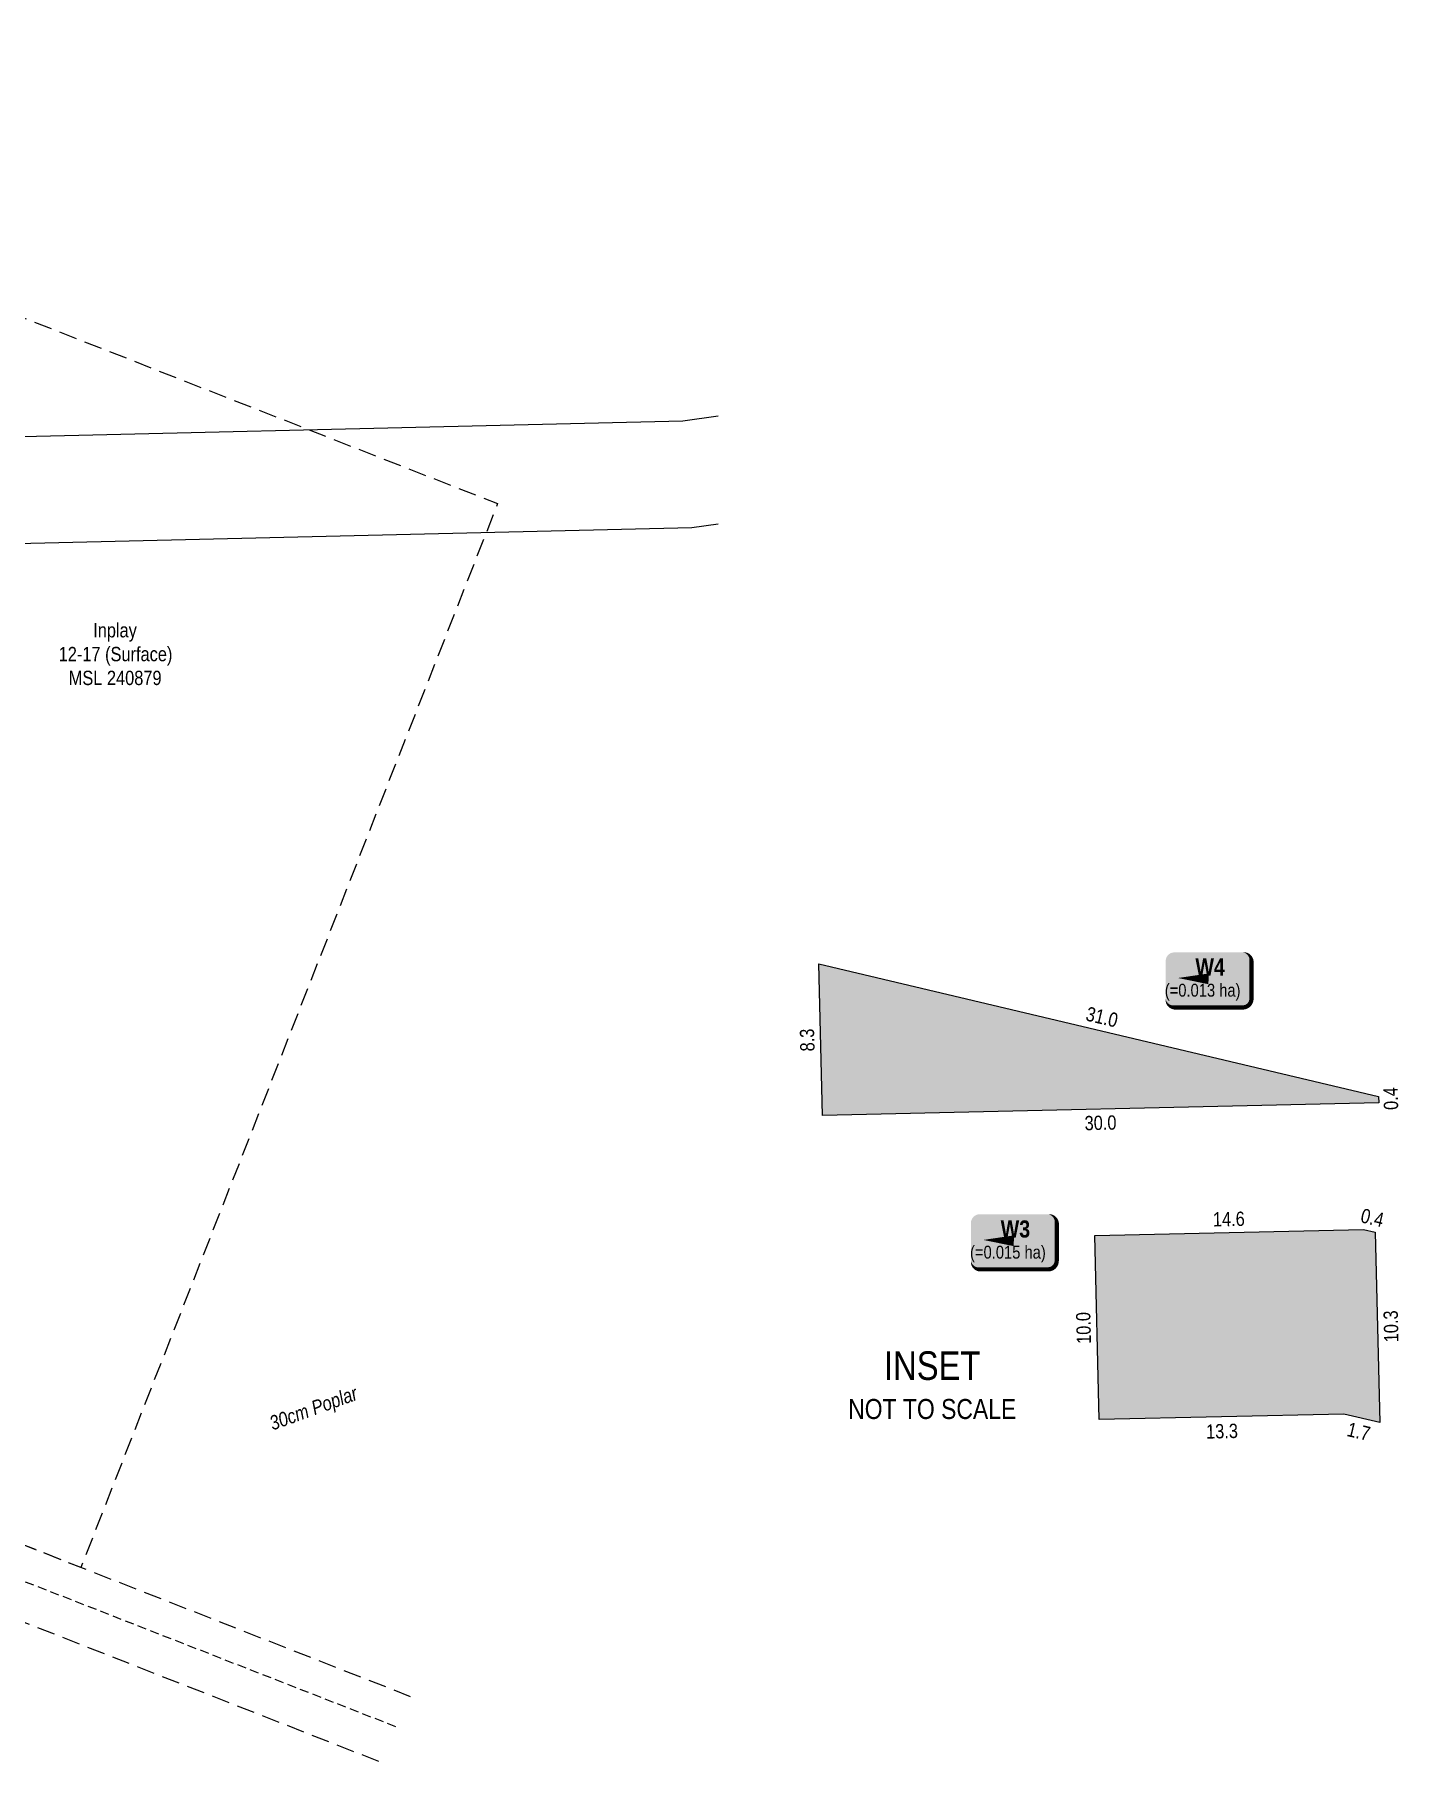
# Model space of a CAD drawing. Extents: x 613557 to 617779, y 5898664 to 5902038.
# Drawn here: x 616825 to 617779, y 5898924 to 5900132 of the extents above; entities that cross this region are included whole.
import ezdxf
from ezdxf.enums import TextEntityAlignment as Align

# ---------------------------------------------------------------- set-up
doc = ezdxf.new("R2010")
doc.units = 0
doc.header["$LTSCALE"] = 5
for name, pattern in [('foc-ACCESSROAD', [3.75, 2.5, -1.25]), ('foc-FLOWLINE', [3.75, 2.5, -1.25]), ('UG_PIPE', [1.875, 1.25, -0.625])]:
    doc.linetypes.add(name, pattern=pattern)
for name, color, linetype in [('AS-PIPE-UG', 44, 'UG_PIPE'), ('C-FLOWLINE', 13, 'foc-FLOWLINE'), ('C-WS', 13, 'foc-ACCESSROAD'), ('DETAIL-T', 7, 'Continuous'), ('F-RW', 190, 'Continuous'), ('P-TEMP-BLOCKS', 250, 'Continuous'), ('P-WORKAREA', 113, 'Continuous'), ('P-WORKAREA-H', 111, 'Continuous'), ('P-WORKAREA-T', 113, 'Continuous'), ('T-BUSH-T', 110, 'Continuous')]:
    doc.layers.add(name, color=color, linetype=linetype)
doc.layers.add('C-RW-T', color=13, linetype='Continuous', lineweight=9)
doc.styles.add('80', font='ARIALN.TTF', dxfattribs={"height": 10})
doc.styles.add('80CG', font='ARIALN.TTF', dxfattribs={"height": 10})
doc.styles.add('80L', font='ARIALN.TTF', dxfattribs={"height": 10})
doc.styles.add('80LS', font='ARIALNI.TTF', dxfattribs={"height": 10})
doc.styles.add('BOLD', font='ARIALNB.TTF')

# ---------------------------------------------------------------- blocks, each defined once
blk = doc.blocks.new('*U487')
h = blk.add_hatch(color=111)
edge = h.paths.add_edge_path()
edge.add_line((-23.99999999999998, -20), (23.99999999999998, -20))
edge.add_arc((23.99999999999998, -14), 6, 270, 360)
edge.add_line((29.99999999999998, -14), (29.99999999999998, 12.5))
edge.add_arc((23.99999999999998, 12.5), 6, 0, 90)
edge.add_line((23.99999999999998, 18.5), (-23.99999999999998, 18.5))
edge.add_arc((-23.99999999999998, 12.5), 6, 90, 180)
edge.add_line((-29.99999999999998, 12.5), (-29.99999999999998, -14))
edge.add_arc((-23.99999999999998, -14), 6, 180, 270)
at = {"color": 250, "flags": 128}
blk.add_lwpolyline([(-23.99999999999998, -20, 3, 3, 0), (23.99999999999998, -20, 3, 3, 0.414213562373095), (29.99999999999998, -14, 3, 3, 0), (29.99999999999998, 12.5, 3, 0, 0.414213562373095), (23.99999999999998, 18.5, 0, 0, 0), (-23.99999999999998, 18.5, 0, 0, 0.414213562373095), (-29.99999999999998, 12.5, 0, 0, 0), (-29.99999999999998, -14, 0, 3, 0.414213562373095)], format="xyseb", close=True, dxfattribs=at)
at = {"flags": 128}
blk.add_lwpolyline([(-21.41361429180744, 0.5769504263305101, 0, 7.5, 0), (-3.398394867633905e-15, 0, 0, 0, 0)], format="xyseb", dxfattribs=at)
at = {"color": 250}
for tag, p, height, style in [('TEMP_AREA_W1_001', (-9.212824010914055, 2.244292974654144), 12, 'BOLD'), ('ENTER_TEXT_001', (-30.65893587994544, -12.47010782646594), 9, '80')]:
    blk.add_attdef(tag, p, '', height=height, dxfattribs=dict(at, style=style))

msp = doc.modelspace()

# ---------------------------------------------------------------- hatches: boundary and pattern name
at = {"layer": 'P-WORKAREA-H'}
h = msp.add_hatch(color=256, dxfattribs=at)
h.dxf.hatch_style = 1
h.paths.add_polyline_path([(617765.3888890705, 5899389.15926976), (617765.497930609, 5899384.748002782), (617376.4477006046, 5899375.91921797), (617373.829617917, 5899482.058185545)])
h = msp.add_hatch(color=256, dxfattribs=at)
h.dxf.hatch_style = 1
h.paths.add_polyline_path([(617566.8814256621, 5899291.879065415), (617754.8537688855, 5899296.144754631), (617762.9765775929, 5899294.217537188), (617766.2611291306, 5899161.15973129), (617741.2365655354, 5899167.097058803), (617570.0551888039, 5899163.212409921)])

# ---------------------------------------------------------------- linework, layer by layer
at = {"layer": 'AS-PIPE-UG', "flags": 128}
msp.add_lwpolyline([(617077.8844661538, 5898948.393777162), (616457.0247166737, 5899191.0695894), (616303.9936103987, 5899247.777765369), (616156.0305536907, 5899307.924617965), (616023.7664552705, 5899359.859630871), (615793.2151824806, 5899449.175257942), (615631.2875000325, 5899511.286354605), (615510.6389313982, 5899562.226750287), (615407.9884362436, 5899599.132547164)], dxfattribs=at)
at = {"layer": 'C-FLOWLINE', "flags": 128}
for points in [[(617088.2127427174, 5898969.390322483), (615389.3861527762, 5899635.086261281)], [(617065.9498919853, 5898924.13175962), (615390.6647738292, 5899580.602823903)]]:
    msp.add_lwpolyline(points, dxfattribs=at)
at = {"layer": 'C-WS', "flags": 128}
msp.add_lwpolyline([(616578.411243106, 5899169.159262927), (616020.2000693829, 5899387.897840132), (616083.9988210893, 5899550.709432556), (616238.9386466686, 5899946.109013947), (616311.763013559, 5900131.953576982), (617149.0306905536, 5899803.86494473), (616857.4677463624, 5899059.809208008)], close=True, dxfattribs=at)
at = {"layer": 'F-RW', "flags": 128}
for points in [[(615386.9872952229, 5899737.30419784), (615508.9552911592, 5899819.80252486), (617278.6748100042, 5899861.685725424), (617303.4386418422, 5899865.270900814)], [(617303.4386418422, 5899789.547290832), (617284.9528917099, 5899786.871022611), (615542.8978275313, 5899745.642544961), (615389.02586803, 5899650.438387205)]]:
    msp.add_lwpolyline(points, dxfattribs=at)
at = {"layer": 'P-WORKAREA'}
for points in [[(617765.3888890705, 5899389.15926976), (617765.497930609, 5899384.748002782), (617376.4477006046, 5899375.91921797), (617373.829617917, 5899482.058185545)], [(617566.8814256621, 5899291.879065415), (617754.8537688855, 5899296.144754631), (617762.9765775929, 5899294.217537188), (617766.2611291306, 5899161.15973129), (617741.2365655354, 5899167.097058803), (617570.0551888039, 5899163.212409921)]]:
    msp.add_lwpolyline(points, close=True, dxfattribs=at)

# ---------------------------------------------------------------- block references
at = {"layer": 'P-TEMP-BLOCKS', "xscale": 0.9996153, "yscale": 0.9996153, "zscale": 0.9996153}
for p, values in [((617646.4857954219, 5899471.510156393), {'TEMP_AREA_W1_001': 'W4', 'ENTER_TEXT_001': '(=0.013 ha)'}), ((617510.2468971974, 5899288.311455345), {'TEMP_AREA_W1_001': 'W3', 'ENTER_TEXT_001': '(=0.015 ha)'})]:
    msp.add_blockref('*U487', p, dxfattribs=at).add_auto_attribs(values)

# ---------------------------------------------------------------- texts
at = {"layer": 'C-RW-T', "insert": (616841.2800248835, 5899720.328569098), "char_height": 9.999999999999943, "attachment_point": 1, "style": '80L'}
msp.add_mtext_dynamic_manual_height_columns('\\pi24.808;Inplay\\P\\pi0.66392;12-17 (Surface)\\P\\pi7.7001;MSL 240879', width=78.99495225102275, gutter_width=49.9812365, heights=[0], dxfattribs=at)
at = {"layer": 'DETAIL-T', "color": 3, "insert": (617453.1283808426, 5899187.215381656), "char_height": 19.99230599999999, "width": 116.9298974376262, "attachment_point": 5, "style": '80CG'}
msp.add_mtext('INSET\\P{\\H0.7x;NOT TO SCALE}', dxfattribs=at)
at = {"layer": 'P-WORKAREA-T', "style": '80L'}
for s, rotation, p in [('31.0', 346.6530999999979, (617571.9235801488, 5899444.819602971)), ('8.3', 91.41300000000068, (617365.6466398021, 5899428.696223732)), ('0.4', 91.41600000000079, (617773.9859334308, 5899387.768461275)), ('30.0', 1.300000000000968, (617570.8928743761, 5899370.833006005)), ('14.6', 1.300000000000968, (617660.6521505186, 5899303.505811104)), ('0.4', 346.6527999999997, (617761.1074174825, 5899304.420985744)), ('10.0', 91.41300000000068, (617558.9748495385, 5899227.311566771)), ('10.3', 91.41409999999942, (617774.0997095378, 5899228.433295104)), ('13.3', 1.300000000000968, (617655.8726632274, 5899155.161154277)), ('1.7', 346.6527999999997, (617751.5566030996, 5899154.888555207))]:
    msp.add_text(s, height=9.996152999999994, rotation=rotation, dxfattribs=at).set_placement(p, align=Align.MIDDLE)
at = {"layer": 'T-BUSH-T', "insert": (616987.9378298919, 5899164.837186629), "char_height": 9.996152999999994, "attachment_point": 1, "rotation": 19.99999999999995, "style": '80LS'}
msp.add_mtext_dynamic_manual_height_columns('\\pi0.36364;30cm Poplar', width=65.38178911072359, gutter_width=50.00000000000023, heights=[0], dxfattribs=at)

doc.saveas('drawing.dxf')
